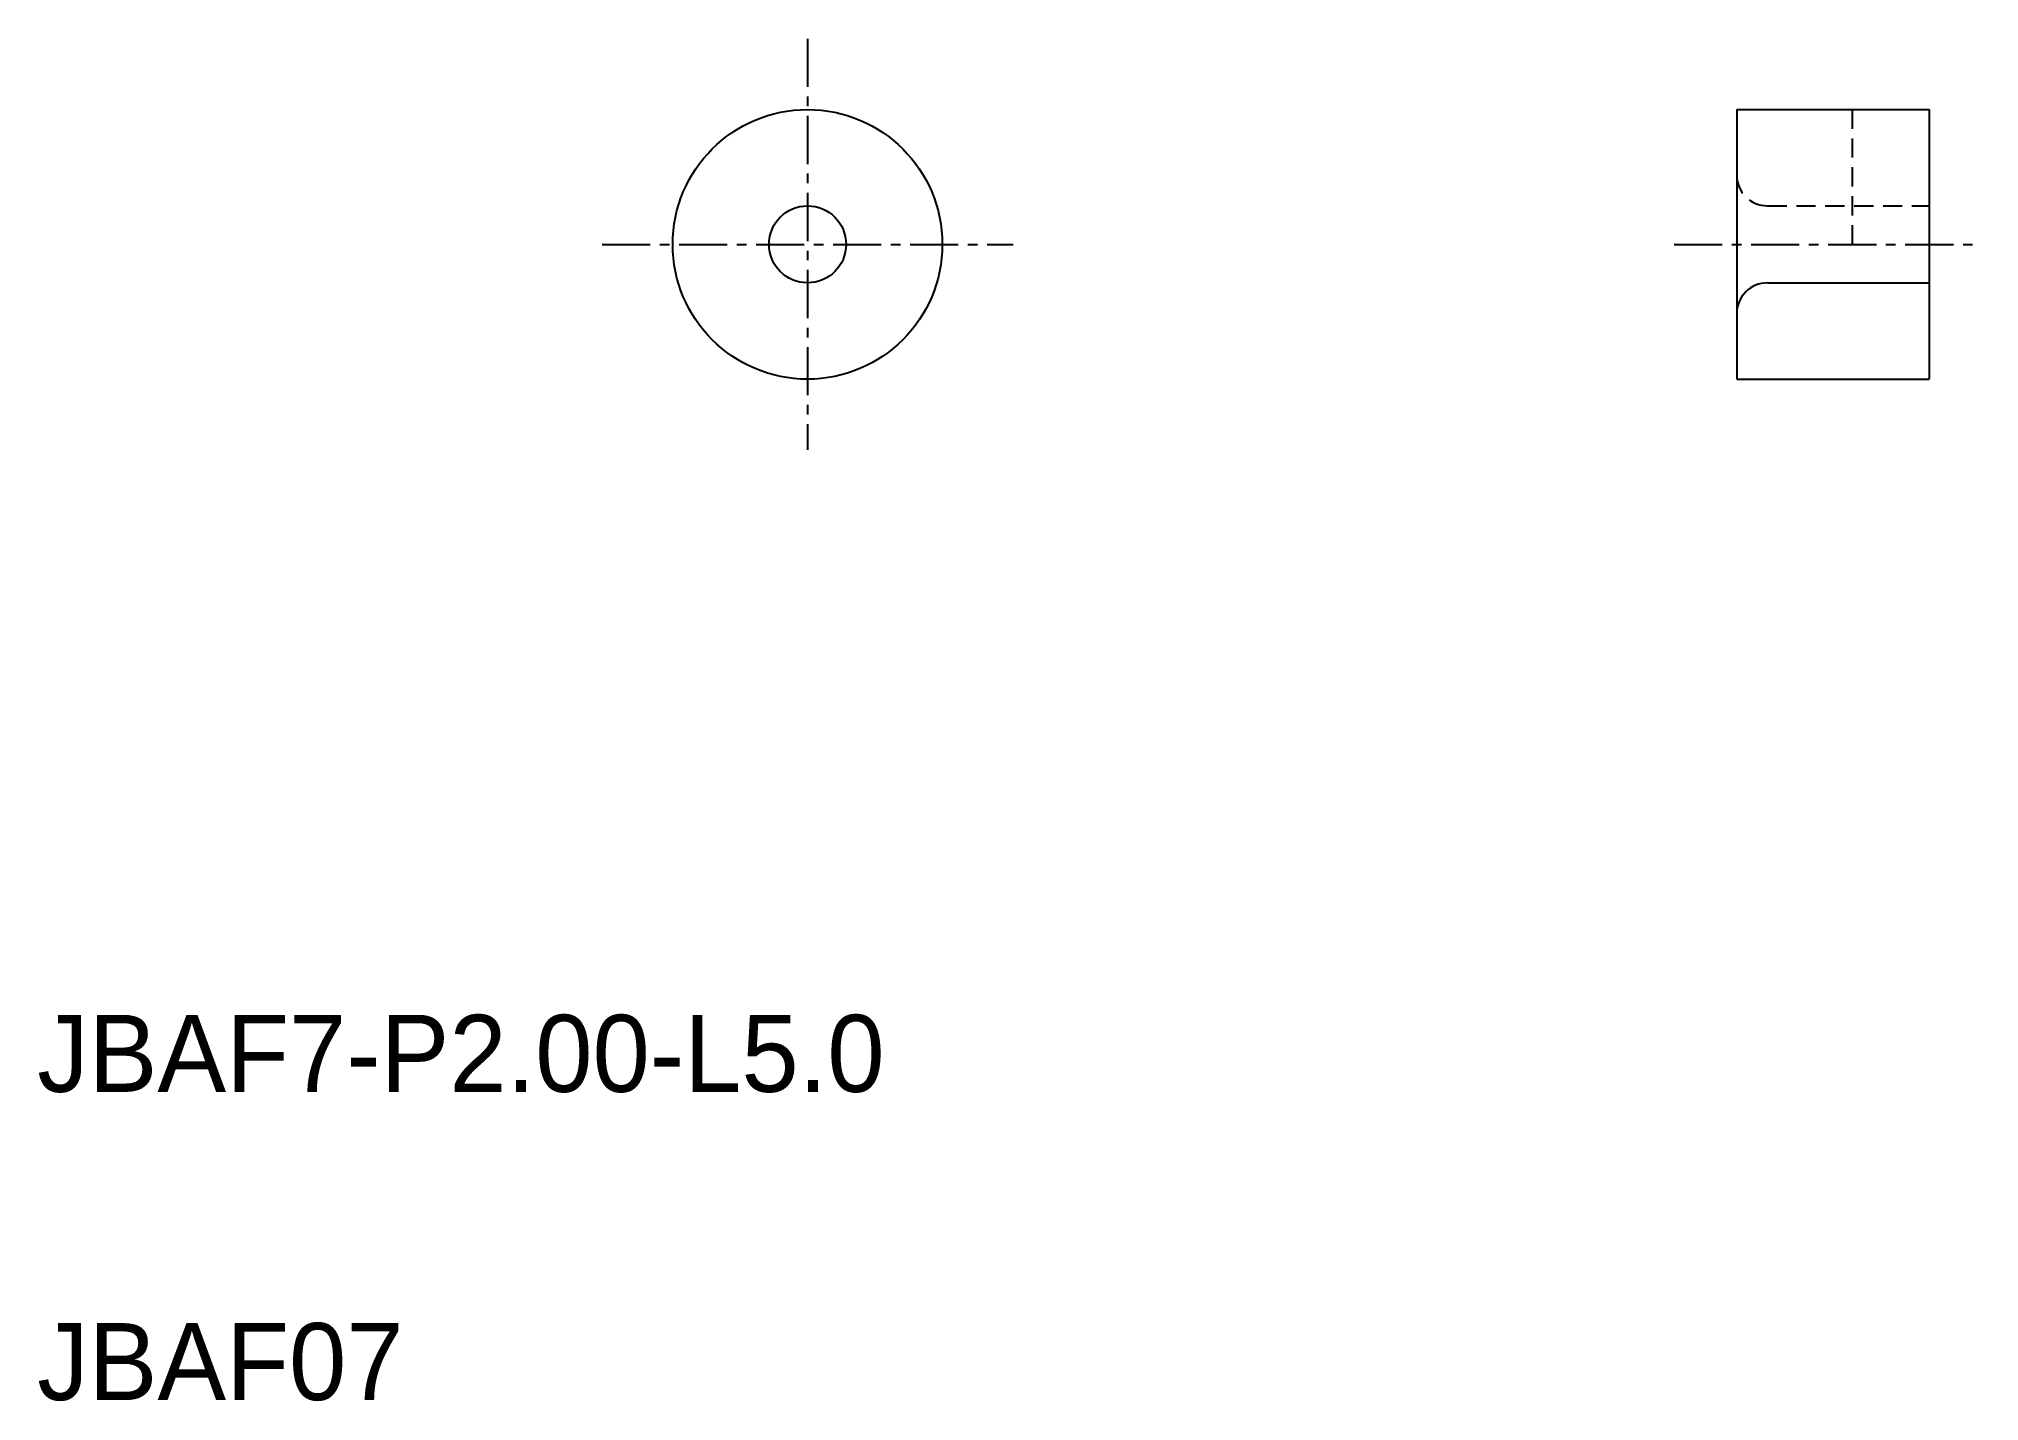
# Model space of a CAD drawing. Extents: x 10 to 60.4, y 10 to 45.3.
import ezdxf

# ---------------------------------------------------------------- set-up
doc = ezdxf.new("R2010")
doc.units = 0
doc.linetypes.add('CENTER', pattern=[2, 1.25, -0.25, 0.25, -0.25])
doc.linetypes.add('DASHED', pattern=[0.75, 0.5, -0.25])
doc.layers.get('0').update_dxf_attribs({"linetype": 'CONTINUOUS'})
doc.layers.add('CENTER', color=1, linetype='CENTER')

msp = doc.modelspace()

# ---------------------------------------------------------------- linework, layer by layer
at = {"color": 7, "linetype": 'CONTINUOUS'}
for p, q in [((54.124, 43.5), (54.124, 36.5)), ((54.124, 43.5), (59.124, 43.5)), ((59.124, 43.5), (59.124, 36.5)), ((55.974, 41), (55.974, 41)), ((57.024, 41), (57.024, 41)), ((54.924, 39), (59.124, 39)), ((54.124, 36.5), (59.124, 36.5))]:
    msp.add_line(p, q, dxfattribs=at)
at = {"color": 3, "linetype": 'DASHED'}
for p, q in [((57.124, 43.5), (57.124, 40)), ((54.924, 41), (59.124, 41))]:
    msp.add_line(p, q, dxfattribs=at)
at = {"color": 7, "linetype": 'CONTINUOUS'}
for radius in [3.5, 1]:
    msp.add_circle((30, 40), radius, dxfattribs=at)
at = {"color": 3, "linetype": 'DASHED'}
msp.add_arc((54.924, 41.8), 0.8, 180, 270, dxfattribs=at)
at = {"color": 7, "linetype": 'CONTINUOUS'}
msp.add_arc((54.924, 38.2), 0.8, 90, 180, dxfattribs=at)
at = {"layer": 'CENTER', "color": 1, "linetype": 'CENTER'}
for p, q in [((30, 45.335), (30, 34.665)), ((24.665, 40), (35.335, 40)), ((52.5, 40), (60.42, 40))]:
    msp.add_line(p, q, dxfattribs=at)

# ---------------------------------------------------------------- texts
at = {"color": 7, "linetype": 'CONTINUOUS'}
for s, p in [('JBAF7-P2.00-L5.0', (10, 18)), ('JBAF07', (10, 10))]:
    msp.add_text(s, height=2, dxfattribs=at).set_placement(p)

doc.saveas('drawing.dxf')
